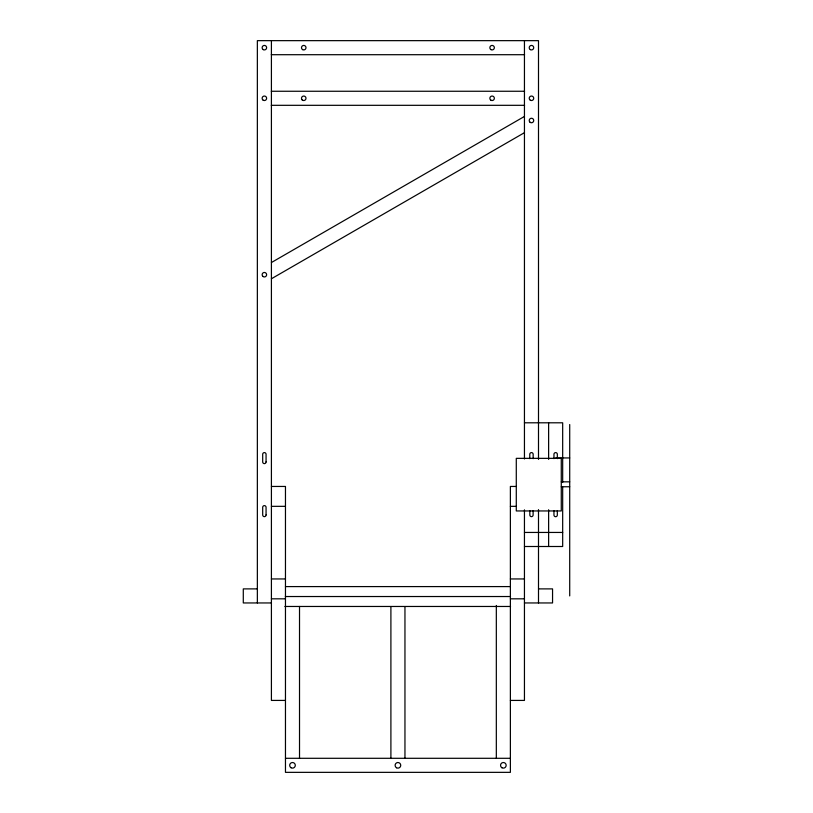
<?xml version="1.0" encoding="UTF-8"?>
<svg xmlns="http://www.w3.org/2000/svg" width="813" height="813" viewBox="0 0 813 813"><rect width="100%" height="100%" fill="white"/><g stroke="black" fill="none" stroke-linecap="round" stroke-linejoin="round"><path stroke-width="1.22" d="M533.135 510.635L533.104 515.015A1.626 1.626 0 0 1 531.468 516.641A1.626 1.626 0 0 1 529.842 515.015L529.812 510.635M271.41 262.538L524.446 116.442M271.41 278.768L524.446 132.682M271.278 54.705L524.568 54.705M271.278 91.259L524.568 91.259M271.278 105.314L524.568 105.314M524.446 422.801L562.677 422.801L562.677 482.394M555.645 457.943L569.71 457.943M561.275 481.835L569.71 481.835M271.41 486.448L285.465 486.448L285.465 772.35L510.381 772.35L510.381 486.448L516.245 486.448M561.275 486.753L569.71 486.753M271.41 506.336L285.465 506.336M510.381 506.336L516.245 506.336M524.446 532.444L562.677 532.444M524.446 546.499L562.677 546.499L562.677 487.078M271.41 578.947L285.465 578.947M510.381 578.947L524.446 578.947M285.465 586.59L510.381 586.59M257.355 588.886L243.29 588.886L243.29 602.951L271.41 602.951M538.501 588.886L552.555 588.886L552.555 602.951L524.446 602.951M285.322 596.529L510.523 596.529M271.41 598.825L285.465 598.825M510.381 598.825L524.446 598.825M284.855 606.468L510.544 606.468M285.465 700.42L271.41 700.42L271.41 40.65M510.381 700.42L524.446 700.42L524.446 509.842M285.465 758.295L510.381 758.295M569.71 424.528L569.71 595.919M557.332 458.654L557.332 454.284A1.687 1.687 0 0 0 555.645 452.597A1.687 1.687 0 0 0 553.958 454.284L553.958 458.654M557.332 510.635L557.332 515.015A1.687 1.687 0 0 1 555.645 516.702A1.687 1.687 0 0 1 553.958 515.015L553.958 510.635M548.623 422.801L548.623 459.406M548.623 509.761L548.623 546.499M538.501 459.436L538.501 40.65L257.355 40.65L257.355 602.951M538.501 509.609L538.501 602.951M533.155 458.654L533.155 454.284A1.687 1.687 0 0 0 531.468 452.597A1.687 1.687 0 0 0 529.781 454.284L529.781 458.654M524.446 40.65L524.446 458.989M496.326 605.472L496.326 758.448M404.955 606.589L404.955 758.427M390.901 606.589L390.901 758.427M299.519 606.468L299.519 758.427M561.275 458.349L516.285 458.349L516.285 510.95L561.275 510.95L561.275 458.349M266.064 461.936L266.064 454.284A1.687 1.687 0 0 0 264.377 452.597A1.687 1.687 0 0 0 262.69 454.284L262.69 461.936A1.687 1.687 0 0 0 264.377 463.623A1.687 1.687 0 0 0 266.064 461.936M266.064 514.954L266.064 507.312A1.687 1.687 0 0 0 264.377 505.625A1.687 1.687 0 0 0 262.69 507.312L262.69 514.954A1.687 1.687 0 0 0 264.377 516.641A1.687 1.687 0 0 0 266.064 514.954M530.3 49.603A2.246 2.246 0 0 0 533.714 47.733A2.246 2.246 0 0 0 530.391 45.701A2.246 2.246 0 0 0 530.3 49.603M263.26 49.623A2.246 2.246 0 0 0 266.634 47.682A2.246 2.246 0 0 0 263.26 45.731A2.246 2.246 0 0 0 263.26 49.623M490.981 49.623A2.246 2.246 0 0 0 494.355 47.682A2.246 2.246 0 0 0 490.981 45.731A2.246 2.246 0 0 0 490.981 49.623M302.619 49.623A2.246 2.246 0 0 0 305.993 47.682A2.246 2.246 0 0 0 302.619 45.731A2.246 2.246 0 0 0 302.619 49.623M529.883 122.092A2.246 2.246 0 0 0 533.643 121.086A2.246 2.246 0 0 0 530.889 118.332A2.246 2.246 0 0 0 529.883 122.092M262.792 276.298A2.246 2.246 0 0 0 266.552 275.292A2.246 2.246 0 0 0 263.798 272.538A2.246 2.246 0 0 0 262.792 276.298M530.35 100.233A2.246 2.246 0 0 0 533.724 98.282A2.246 2.246 0 0 0 530.35 96.341A2.246 2.246 0 0 0 530.35 100.233M262.792 99.877A2.246 2.246 0 0 0 266.552 98.871A2.246 2.246 0 0 0 263.798 96.117A2.246 2.246 0 0 0 262.792 99.877M490.981 100.233A2.246 2.246 0 0 0 494.355 98.282A2.246 2.246 0 0 0 490.981 96.341A2.246 2.246 0 0 0 490.981 100.233M302.151 99.877A2.246 2.246 0 0 0 305.912 98.871A2.246 2.246 0 0 0 303.158 96.117A2.246 2.246 0 0 0 302.151 99.877M291.084 767.757A2.815 2.815 0 0 0 295.302 765.318A2.815 2.815 0 0 0 291.084 762.889A2.815 2.815 0 0 0 291.084 767.757M501.946 767.757A2.815 2.815 0 0 0 506.164 765.318A2.815 2.815 0 0 0 501.946 762.889A2.815 2.815 0 0 0 501.946 767.757M396.52 767.757A2.815 2.815 0 0 0 400.738 765.318A2.815 2.815 0 0 0 396.52 762.889A2.815 2.815 0 0 0 396.52 767.757"/></g></svg>
